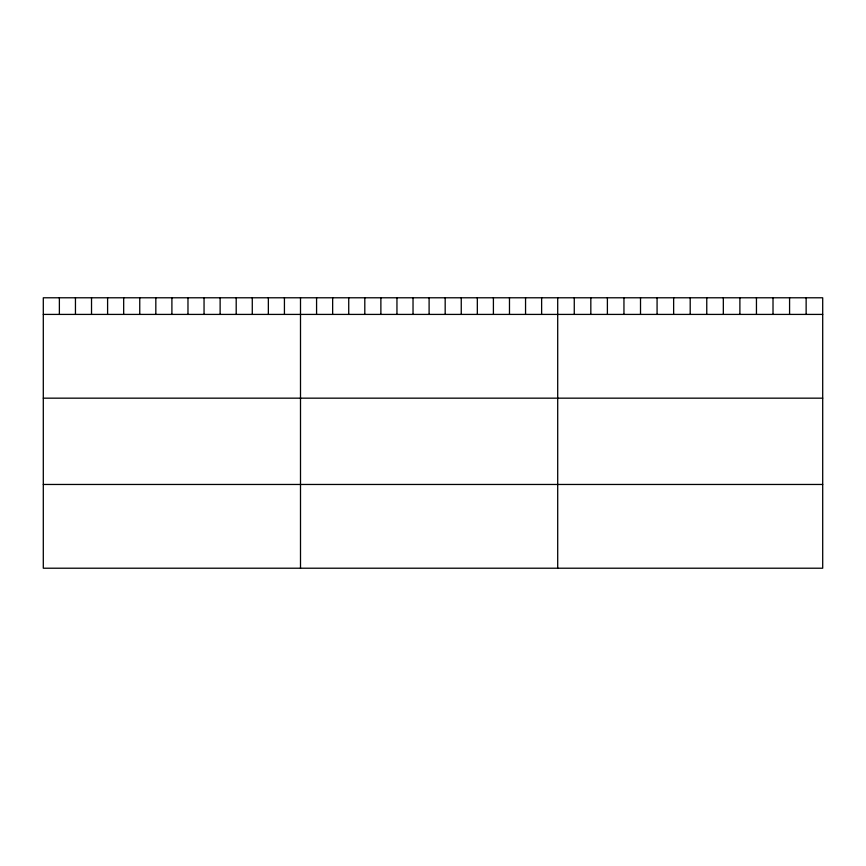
<?xml version="1.0" encoding="UTF-8"?>
<svg xmlns="http://www.w3.org/2000/svg" width="866" height="866" viewBox="0 0 866 866"><rect width="100%" height="100%" fill="white"/><g stroke="black" fill="none" stroke-linecap="round" stroke-linejoin="round"><path stroke-width="1.3" d="M822.7 314.412L822.7 568.215L43.3 568.215L43.3 297.785L822.7 297.785L822.7 314.412L43.3 314.412M43.3 398.165L822.7 398.165M43.3 484.462L822.7 484.462M806.138 297.785L806.138 314.412M789.576 297.785L789.576 314.412M773.013 297.785L773.013 314.412M756.451 297.785L756.451 314.412M739.889 297.785L739.889 314.412M723.327 297.785L723.327 314.412M706.764 297.785L706.764 314.412M690.202 297.785L690.202 314.412M673.64 297.785L673.64 314.412M657.077 297.785L657.077 314.412M640.515 297.785L640.515 314.412M623.953 297.785L623.953 314.412M607.391 297.785L607.391 314.412M590.828 297.785L590.828 314.412M574.266 297.785L574.266 314.412M557.704 297.785L557.704 568.215M541.629 297.785L541.629 314.412M525.554 297.785L525.554 314.412M509.479 297.785L509.479 314.412M493.404 297.785L493.404 314.412M477.328 297.785L477.328 314.412M461.253 297.785L461.253 314.412M445.178 297.785L445.178 314.412M429.103 297.785L429.103 314.412M413.028 297.785L413.028 314.412M396.953 297.785L396.953 314.412M380.878 297.785L380.878 314.412M364.803 297.785L364.803 314.412M348.727 297.785L348.727 314.412M332.652 297.785L332.652 314.412M316.577 297.785L316.577 314.412M300.502 297.785L300.502 568.215M284.427 297.785L284.427 314.412M268.352 297.785L268.352 314.412M252.277 297.785L252.277 314.412M236.201 297.785L236.201 314.412M220.126 297.785L220.126 314.412M204.051 297.785L204.051 314.412M187.976 297.785L187.976 314.412M171.901 297.785L171.901 314.412M155.826 297.785L155.826 314.412M139.751 297.785L139.751 314.412M123.676 297.785L123.676 314.412M107.601 297.785L107.601 314.412M91.525 297.785L91.525 314.412M75.45 297.785L75.45 314.412M59.375 297.785L59.375 314.412"/></g></svg>
